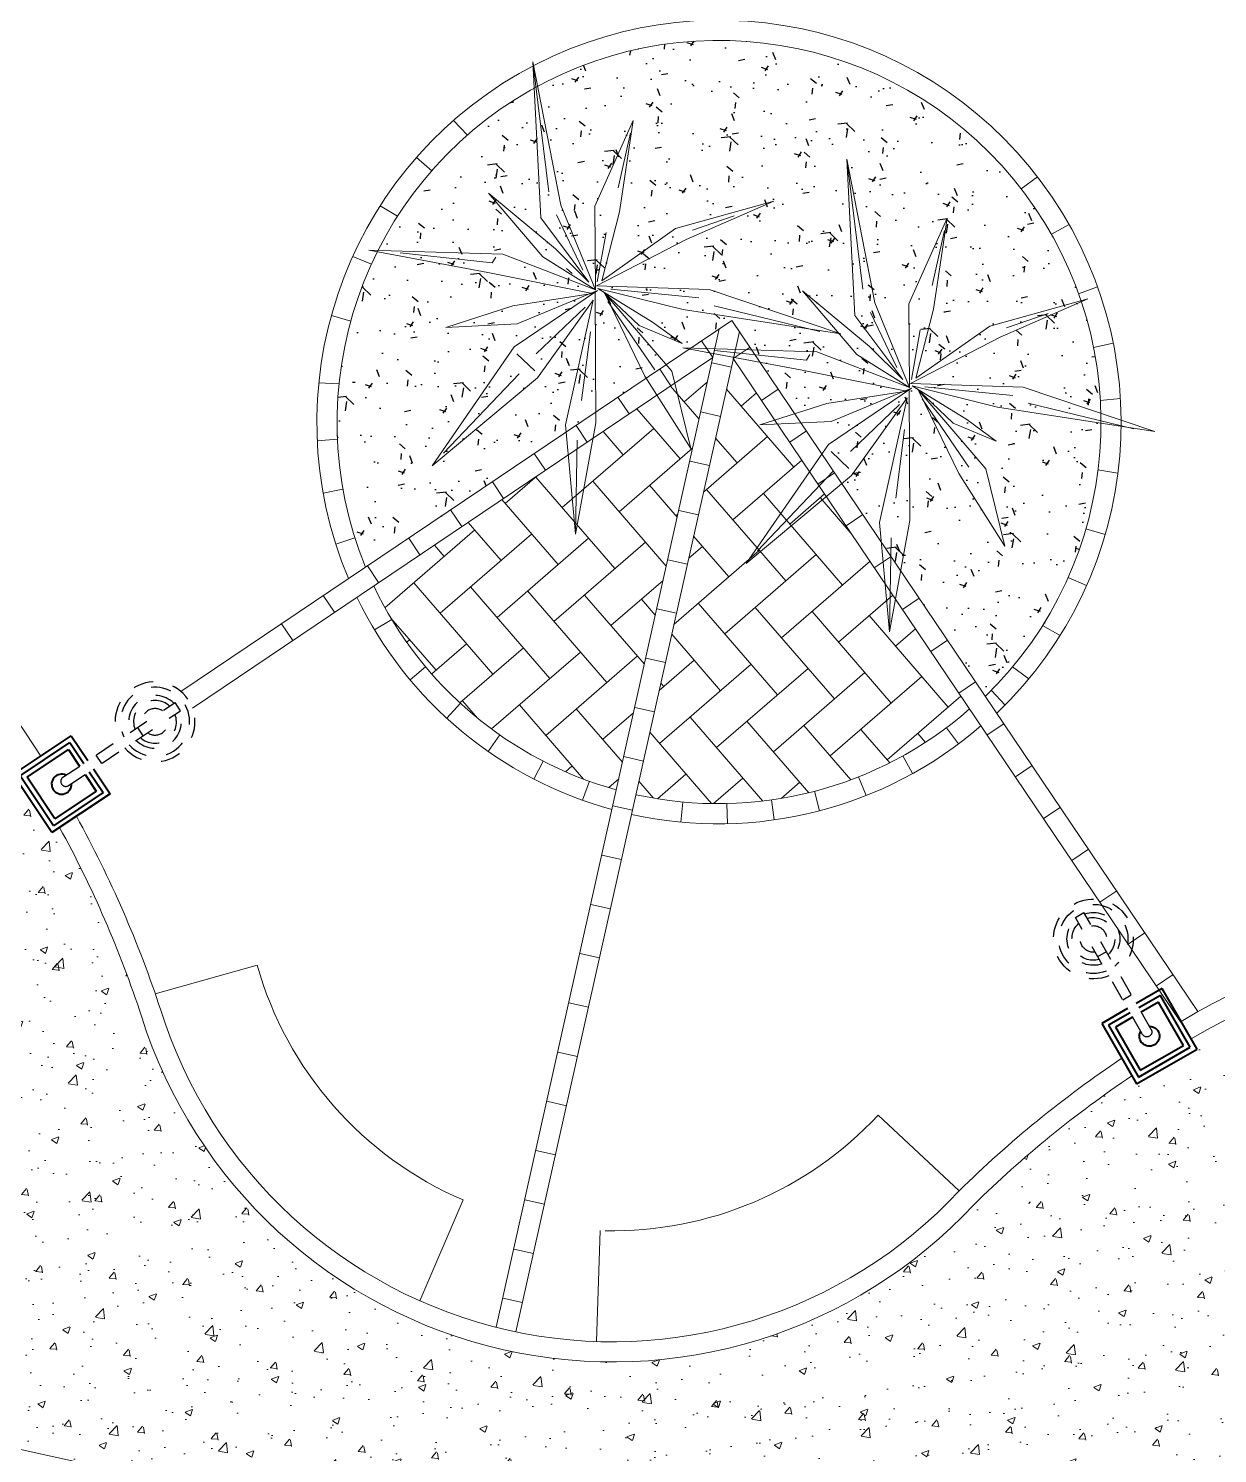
# Model space of a CAD drawing. Header units: metres. Extents: x 12093 to 20303, y 514 to 1412.
# Drawn here: x 19795.98 to 19801.87, y 683.78 to 690.84 of the extents above; entities that cross this region are included whole.
import ezdxf

# ---------------------------------------------------------------- set-up
doc = ezdxf.new("R2010")
doc.units = ezdxf.units.M
doc.linetypes.add('DASHED2', pattern=[9.525, 6.35, -3.175])
doc.layers.get('0').update_dxf_attribs({"lineweight": 13})
for name, color, linetype, lineweight in [('0-JARDI', 72, 'Continuous', 13), ('AMBI-GRASS', 104, 'Continuous', 20), ('grass', 64, 'Continuous', 13), ('JARDINERA', 132, 'Continuous', 40), ('Layer2', 43, 'Continuous', 20), ('MANZANAS-ORIGINALES', 147, 'Continuous', 9), ('SARDINEL', 52, 'Continuous', 20), ('TEX', 81, 'Continuous', 13), ('text.-piso', 35, 'Continuous', 5)]:
    doc.layers.add(name, color=color, linetype=linetype, lineweight=lineweight)
for name, color, linetype in [('LINEA1', 1, 'Continuous'), ('Proyecciones', 52, 'DASHED2'), ('textura', 61, 'Continuous')]:
    doc.layers.add(name, color=color, linetype=linetype)
pattern_1 = [(50, (19136.99335, 73.14804), (0.36436934, -0.03187817), [0.0381, -0.4191]), (355, (19136.99335, 73.14804), (-0.07048565, 0.38211329), [0.03048, -0.33528]), (100.451, (19137.0237, 73.1454), (0.293885, 0.35023338), [0.03238, -0.35618]), (46.1842, (19136.99335, 73.24964), (0.54215808, -0.08408466), [0.05715, -0.62865]), (96.6356, (19137.03853, 73.24264), (0.47480847, 0.4948511), [0.04857, -0.53427]), (351.184, (19136.99335, 73.24964), (0.4748092, 0.49485024), [0.04572, -0.50292]), (21, (19137.04415, 73.22424), (0.30322976, -0.20453104), [0.0381, -0.4191]), (326, (19137.04415, 73.22424), (0.12360406, 0.36837593), [0.03048, -0.33528]), (71.4514, (19137.06942, 73.2072), (0.42683298, 0.16384572), [0.03238, -0.35618]), (37.5, (19136.99335, 73.14804), (0.006177207, 0.169110078), [0, -0.331216, 0, -0.34036, 0, -0.33655]), (7.5, (19136.99335, 73.14804), (0.133639325, 0.20036115), [0, -0.194056, 0, -0.323596, 0, -0.12827]), (327.5, (19136.88007, 73.14804), (0.27118119, -0.011457488), [0, -0.127, 0, -0.39624, 0, -0.52578]), (317.5, (19136.82927, 73.14804), (0.29625836, 0.05085298), [0, -0.1651, 0, -0.263144, 0, -0.37338])]

# ---------------------------------------------------------------- blocks, each defined once
blk = doc.blocks.new('Arbust11')
for p, q in [((0.0378, 0.4871), (-0.0937, 0.9403)), ((0.0408, 0.4825), (0.0377, 0.9348)), ((0.0408, 0.5449), (0.1405, 0.941)), ((-0.1618, 0.888), (0.0377, 0.4856)), ((0.0439, 0.4856), (0.3088, 0.8724)), ((0.0595, 0.5199), (0.1997, 0.8474)), ((0.0377, 0.4856), (-0.274, 0.8225)), ((-0.0621, 0.5573), (-0.3332, 0.7944)), ((0.0439, 0.4794), (0.3805, 0.7788)), ((-0.3488, 0.7476), (0.0408, 0.4856)), ((0.0283, 0.4856), (-0.3738, 0.7039)), ((0.047, 0.4794), (0.4366, 0.6759)), ((0.0314, 0.4856), (-0.4049, 0.6104)), ((-0.433, 0.5262), (0.0439, 0.4825)), ((0.0439, 0.4825), (-0.4267, 0.4669)), ((-0.0527, 0.4794), (-0.4267, 0.3952)), ((0.0408, 0.4762), (-0.3893, 0.2673)), ((0.0408, 0.4731), (-0.274, 0.1581)), ((0.047, 0.4856), (0.499, 0.4263)), ((0.0501, 0.4794), (0.2901, 0.0832)), ((0.0501, 0.4731), (0.4304, 0.2454)), ((0.0533, 0.4887), (0.474, 0.5137)), ((0.0564, 0.4762), (0.3649, 0.1425)), ((0.072, 0.4762), (0.4647, 0.3484)), ((0.0408, 0.47), (-0.3364, 0.2174)), ((0.0377, 0.4669), (-0.2117, 0.0988)), ((0.0501, 0.4544), (-0.1088, 0.0209)), ((0.0501, 0.4638), (-0.0215, 0.0146)), ((0.0533, 0.47), (0.1935, 0.0177)), ((0.0533, 0.4451), (0.0907, 0.0271))]:
    blk.add_line(p, q)
blk = doc.blocks.new('fghgg')
at = {"layer": 'JARDINERA'}
for p, q in [((19983.6623, 670.5354), (19983.6623, 670.8816)), ((19983.6623, 670.8816), (19983.8107, 670.8816)), ((19983.8601, 670.8816), (19984.0085, 670.8816)), ((19984.0085, 670.8816), (19984.0085, 670.5354)), ((19983.687, 670.5601), (19983.687, 670.8569)), ((19983.687, 670.8569), (19983.8107, 670.8569)), ((19983.7117, 670.5848), (19983.7117, 670.8321)), ((19983.7117, 670.8321), (19983.8107, 670.8321)), ((19983.8601, 670.8569), (19983.9838, 670.8569)), ((19983.8601, 670.8321), (19983.9591, 670.8321)), ((19983.9591, 670.8321), (19983.9591, 670.5848)), ((19983.9838, 670.8569), (19983.9838, 670.5601)), ((19984.0085, 670.5354), (19983.6623, 670.5354)), ((19983.9838, 670.5601), (19983.687, 670.5601)), ((19983.9591, 670.5848), (19983.7117, 670.5848))]:
    blk.add_line(p, q, dxfattribs=at)
blk.add_arc((19983.8354, 670.7085), 0.0495, 120, 60, dxfattribs=at)
at = {"layer": 'Proyecciones', "ltscale": 0.005}
for p, q in [((19983.8601, 671.401), (19983.8107, 671.401)), ((19983.8107, 670.7332), (19983.8107, 671.401)), ((19983.8601, 670.7332), (19983.8601, 671.401)), ((19983.8601, 671.1784), (19983.8107, 671.1784)), ((19983.8601, 670.9311), (19983.8107, 670.9311))]:
    blk.add_line(p, q, dxfattribs=at)
for centre, radius, start, end in [((19983.8354, 671.265), 0.1979, 277.18076, 262.81924), ((19983.8354, 671.265), 0.1714, 278.29892, 261.70108), ((19983.8354, 671.265), 0.1309, 100.89339, 259.10661), ((19983.8354, 671.265), 0.1061, 103.47486, 256.52514), ((19983.8354, 671.265), 0.1309, 280.89339, 79.10661), ((19983.8354, 671.265), 0.1061, 283.47486, 76.52514), ((19983.8354, 671.265), 0.0657, 112.12793, 247.87207), ((19983.8354, 671.265), 0.0657, 292.12793, 67.87207), ((19983.8354, 670.7332), 0.0247, 180, 0)]:
    blk.add_arc(centre, radius, start, end, dxfattribs=at)
at = {"layer": 'SARDINEL'}
blk.add_line((19983.7117, 670.5848), (19983.7117, 670.5848), dxfattribs=at)
blk = doc.blocks.new('hchchgh')
at = {"layer": 'JARDINERA'}
for p, q in [((19986.9963, 669.8019), (19986.9963, 670.1481)), ((19986.9963, 670.1481), (19987.1447, 670.1481)), ((19987.0211, 669.8266), (19987.0211, 670.1234)), ((19987.0211, 670.1234), (19987.1447, 670.1234)), ((19987.0458, 669.8513), (19987.0458, 670.0987)), ((19987.0458, 670.0987), (19987.1447, 670.0987)), ((19987.1942, 670.1481), (19987.3426, 670.1481)), ((19987.1942, 670.1234), (19987.3179, 670.1234)), ((19987.1942, 670.0987), (19987.2931, 670.0987)), ((19987.2931, 670.0987), (19987.2931, 669.8513)), ((19987.3179, 670.1234), (19987.3179, 669.8266)), ((19987.3426, 670.1481), (19987.3426, 669.8019)), ((19987.3179, 669.8266), (19987.0211, 669.8266)), ((19987.2931, 669.8513), (19987.0458, 669.8513)), ((19987.3426, 669.8019), (19986.9963, 669.8019))]:
    blk.add_line(p, q, dxfattribs=at)
blk.add_arc((19987.1695, 669.975), 0.0495, 120, 60, dxfattribs=at)
at = {"layer": 'Proyecciones', "ltscale": 0.005}
for p, q in [((19987.1942, 670.6675), (19987.1447, 670.6675)), ((19987.1447, 669.9997), (19987.1447, 670.6675)), ((19987.1942, 669.9997), (19987.1942, 670.6675)), ((19987.1942, 670.4449), (19987.1447, 670.4449)), ((19987.1942, 670.1976), (19987.1447, 670.1976))]:
    blk.add_line(p, q, dxfattribs=at)
for centre, radius, start, end in [((19987.1695, 670.5315), 0.1979, 277.18076, 262.81924), ((19987.1695, 670.5315), 0.1714, 278.29892, 261.70108), ((19987.1695, 670.5315), 0.1309, 100.89339, 259.10661), ((19987.1695, 670.5315), 0.1309, 280.89339, 79.10661), ((19987.1695, 670.5315), 0.1061, 103.47486, 256.52514), ((19987.1695, 670.5315), 0.0657, 112.12793, 247.87207), ((19987.1695, 670.5315), 0.1061, 283.47486, 76.52514), ((19987.1695, 670.5315), 0.0657, 292.12793, 67.87207), ((19987.1695, 669.9997), 0.0247, 180, 0)]:
    blk.add_arc(centre, radius, start, end, dxfattribs=at)
at = {"layer": 'SARDINEL'}
blk.add_line((19987.0458, 669.8513), (19987.0458, 669.8513), dxfattribs=at)
blk = doc.blocks.new('0Q62D')
at = {"color": 0, "linetype": 'ByBlock'}
for p, q in [((-0.05, 1.11), (0.07, 0.48)), ((-0.03, 0.53), (-0.05, 1.11)), ((-0.03, 0.96), (0.02, 0.52)), ((-0.33, 0.67), (-0.16, 0.38)), ((-0.24, 0.34), (-0.33, 0.67)), ((-0.99, 0.59), (-0.35, 0.33)), ((-0.47, 0.19), (-0.99, 0.59)), ((-0.47, 0.28), (-0.92, 0.55)), ((0.1, 0.29), (0.34, 0.61)), ((0.34, 0.61), (0.15, 0.24)), ((-0.02, 0.02), (-0.03, 0.53)), ((0.07, 0.48), (0, 0.01)), ((0.02, 0.52), (0.05, 0.51)), ((0.28, 0.34), (1, 0.54)), ((1, 0.54), (0.36, 0.26)), ((1, 0.54), (0.41, 0.33)), ((-0.16, 0.38), (-0.02, 0.02)), ((-0.44, 0.21), (-0.38, 0.31)), ((-0.35, 0.33), (0, 0)), ((0, 0), (-0.24, 0.34)), ((0, 0.01), (0.1, 0.29)), ((0.03, 0.05), (0.28, 0.34)), ((-0.09, 0.04), (-0.36, 0.22)), ((0.36, 0.26), (0, 0.01)), ((0.15, 0.24), (0.03, 0.05)), ((0.08, 0.09), (0.31, 0.27)), ((-0.05, 0.01), (-0.47, 0.19)), ((0, 0.01), (0.39, 0.1)), ((0.39, 0.1), (0.83, 0.01)), ((-1.16, -0.15), (-0.66, 0.01)), ((-0.66, 0.01), (-0.05, 0.01)), ((-0.01, 0.01), (-0.62, -0.13)), ((0.01, 0), (-0.09, -0.29)), ((0, -0.42), (0.01, 0)), ((0.02, 0.01), (0.12, -0.52)), ((0.33, -0.36), (0.02, 0.01)), ((0.04, 0.01), (0.28, 0.02)), ((0.83, 0.01), (0.39, -0.02)), ((0.77, 0.01), (0.5, 0.01)), ((-1.16, -0.15), (-0.72, -0.06)), ((-0.2, -0.01), (-0.53, -0.04)), ((-0.35, -0.31), (-0.01, -0.04)), ((-0.04, -0.06), (-0.31, -0.35)), ((0, -0.03), (-0.3, -0.43)), ((-0.12, -0.23), (0, -0.03)), ((0.02, -0.06), (0.07, -0.48)), ((0.05, -0.01), (0.37, -0.3)), ((0.39, -0.02), (0.05, -0.01)), ((-0.62, -0.13), (-1.16, -0.15)), ((-0.16, -0.45), (-0.12, -0.23)), ((-0.64, -0.6), (-0.35, -0.31)), ((-0.09, -0.29), (-0.16, -0.45)), ((0.37, -0.3), (0.6, -0.73)), ((0.6, -0.73), (0.33, -0.36)), ((0.49, -0.56), (0.38, -0.38)), ((-0.3, -0.43), (-0.64, -0.6)), ((0.05, -1.18), (0, -0.42)), ((0.12, -0.52), (0.05, -1.18)), ((0.04, -1.08), (0.05, -0.56))]:
    blk.add_line(p, q, dxfattribs=at)
blk = doc.blocks.new('Arbust21')
at = {"layer": '0-JARDI'}
blk.add_blockref('0Q62D', (-0.0237, -0.008), dxfattribs=at)

msp = doc.modelspace()

# ---------------------------------------------------------------- hatches: boundary and pattern name
at = {"layer": 'grass'}
h = msp.add_hatch(dxfattribs=at)
h.set_pattern_fill('AR-CONC', color=256, scale=0.002, style=0)
h.set_pattern_definition(pattern_1)
h.paths.add_polyline_path([(19796.1326, 686.8767), (19796.0948, 686.8515), (19795.9026, 687.1395), (19795.9559, 687.175, 0.005595), (19795.8891, 687.2775), (19795.7251, 686.1514), (19796.5277, 685.9748, 0.045148)])
h = msp.add_hatch(dxfattribs=at)
h.set_pattern_fill('AR-CONC', color=256, scale=0.002, style=0)
h.set_pattern_definition(pattern_1)
h.paths.add_polyline_path([(19802.9114, 685.7089), (19802.823, 685.7287), (19802.8982, 686.0666), (19803.0104, 686.0417), (19803.0144, 686.0551), (19802.5427, 686.2098, 0.041145), (19801.7424, 685.8298), (19801.7716, 685.779), (19801.4716, 685.6062), (19801.4484, 685.6464, 0.043889), (19800.7124, 685.0541), (19802.5936, 684.6402)])
h = msp.add_hatch(dxfattribs=at)
h.set_pattern_fill('AR-CONC', color=256, scale=0.002, style=0)
h.set_pattern_definition(pattern_1)
h.paths.add_polyline_path([(19796.5385, 685.9422, 0.001571), (19796.5277, 685.9748), (19795.7251, 686.1514), (19795.3992, 683.9134), (19798.5472, 683.2207), (19798.6411, 684.2396, -0.301402)])
h = msp.add_hatch(dxfattribs=at)
h.set_pattern_fill('AR-CONC', color=256, scale=0.002, style=0)
h.set_pattern_definition(pattern_1)
h.paths.add_polyline_path([(19802.5936, 684.6402), (19800.7124, 685.0541, 0.003013), (19800.6658, 685.0088, -0.233215), (19798.6411, 684.2396), (19798.5472, 683.2207), (19801.9489, 682.4723)])
at = {"layer": 'text.-piso', "ltscale": 5}
h = msp.add_hatch(dxfattribs=at)
h.set_pattern_fill('AR-HBONE', color=256, scale=0.05, angle=445.87623, style=0)
h.set_pattern_definition([(130.8762252, (18642.3633, -5507.98423), (-0.282110441, 0.020339594), [0.6, -0.2]), (220.8762252, (18642.2324, -5507.833), (-0.282110441, 0.020339594), [0.6, -0.2])])
h.paths.add_polyline_path([(19797.6901, 688.0739, 0.217529), (19798.8925, 687.0637), (19799.371, 689.2053)])
h.paths.add_polyline_path([(19799.4724, 689.2005), (19798.9896, 687.0395, 0.238763), (19800.6439, 687.4642)])
at = {"layer": 'textura', "ltscale": 5}
h = msp.add_hatch(dxfattribs=at)
h.set_pattern_fill('AR-CONC', color=256, scale=0.002, angle=450, style=0)
h.set_pattern_definition([(140, (0, 0), (0.031878171, 0.364369338), [0.0381, -0.4191]), (85, (0, 0), (-0.382113286, -0.070485652), [0.03048, -0.33528]), (190.451, (0.00266, 0.03036), (-0.3502333756, 0.2938850033), [0.03238, -0.35618]), (136.1842, (-0.1016, 0), (0.084084656, 0.542158082), [0.05715, -0.62865]), (186.6356, (-0.0946, 0.0452), (-0.494851112, 0.474808469), [0.04857, -0.53427]), (81.184, (-0.1016, 0), (-0.494850236, 0.474809212), [0.04572, -0.50292]), (111, (-0.0762, 0.0508), (0.204531037, 0.3032297597), [0.0381, -0.4191]), (56, (-0.0762, 0.0508), (-0.368375932, 0.123604057), [0.03048, -0.33528]), (161.4514, (-0.05916, 0.07607), (-0.1638457154, 0.4268329815), [0.03238, -0.35618]), (127.5, (0, 0), (-0.16911007775, 0.0061772065), [0, -0.331216, 0, -0.34036, 0, -0.33655]), (97.5, (0, 0), (-0.2003611496, 0.133639325), [0, -0.194056, 0, -0.323596, 0, -0.12827]), (57.5, (0, -0.11328), (0.011457488, 0.2711811903), [0, -0.127, 0, -0.39624, 0, -0.52578]), (47.5, (0, -0.16408), (-0.050852982, 0.2962583628), [0, -0.1651, 0, -0.263144, 0, -0.37338])])
h.paths.add_polyline_path([(19797.6492, 688.1669), (19799.4655, 689.3895), (19800.7222, 687.5269, 1.881097)])

# ---------------------------------------------------------------- linework, layer by layer
at = {"layer": 'Layer2'}
for p, q in [((19797.1119, 686.1952), (19796.6069, 686.0527)), ((19800.5926, 685.0769), (19800.19, 685.4516)), ((19797.9181, 684.5318), (19798.1327, 685.0315)), ((19798.794, 684.3299), (19798.8127, 684.8796))]:
    msp.add_line(p, q, dxfattribs=at)
for centre, radius, start, end in [((19791.3461, 684.2423), 5.5635, 32.48738, 77.25513), ((19791.3461, 684.2423), 5.5635, 18.11541, 28.91591), ((19791.3461, 684.2423), 5.4636, 18.12766, 28.82785), ((19804.4479, 681.1655), 5.4921, 60.91134, 120.11509), ((19804.4479, 681.1655), 5.3921, 61.17317, 120.11509), ((19798.8423, 686.6835), 1.798, 195.75884, 246.75702), ((19798.8738, 686.6765), 2.448, 197.45514, 317.05725), ((19798.8738, 686.6765), 2.348, 197.45514, 317.05725), ((19804.448, 681.1655), 5.4921, 123.72867, 134.5871), ((19804.4479, 681.1655), 5.3921, 123.79729, 134.53986), ((19798.8738, 686.6765), 1.798, 268.8571, 317.05725)]:
    msp.add_arc(centre, radius, start, end, dxfattribs=at)
at = {"layer": 'MANZANAS-ORIGINALES'}
msp.add_line((19803.5345, 682.1234), (19712.657, 702.1187), dxfattribs=at)
at = {"layer": 'text.-piso', "ltscale": 5}
for p, q in [((19798.154, 690.3078), (19798.0853, 690.3806)), ((19797.9774, 690.1312), (19797.902, 690.1969)), ((19800.9801, 690.101), (19800.8996, 690.0417)), ((19797.8082, 689.9063), (19797.722, 689.9571)), ((19801.1366, 689.8651), (19801.0492, 689.8165)), ((19797.6782, 689.6677), (19797.5863, 689.7071)), ((19801.2781, 689.5562), (19801.1843, 689.5215)), ((19799.4655, 689.3895), (19796.7341, 687.551)), ((19797.5763, 689.3865), (19797.4803, 689.4145)), ((19799.4655, 689.3895), (19801.776, 685.9651)), ((19798.2974, 684.4003), (19799.4027, 689.3472)), ((19798.3949, 684.3779), (19799.5024, 689.3348)), ((19799.371, 689.2053), (19799.3152, 689.2883)), ((19799.4724, 689.2005), (19799.5553, 689.2565)), ((19801.3558, 689.2768), (19801.2583, 689.2546)), ((19799.371, 689.2053), (19796.7913, 687.4689)), ((19799.3654, 689.18), (19799.4629, 689.1582)), ((19799.4724, 689.2005), (19801.6895, 685.9144)), ((19799.1636, 689.0657), (19799.1078, 689.1487)), ((19797.5181, 689.076), (19797.4179, 689.0795)), ((19799.6122, 688.9933), (19799.6951, 689.0492)), ((19798.9562, 688.9261), (19798.9004, 689.0091)), ((19801.3914, 689.0028), (19801.2918, 688.9929)), ((19799.3108, 688.936), (19799.4084, 688.9142)), ((19799.3974, 688.8853), (19799.3974, 688.8853)), ((19799.3974, 688.8853), (19799.3974, 688.8853)), ((19798.7488, 688.7866), (19798.693, 688.8695)), ((19799.7521, 688.786), (19799.835, 688.842)), ((19797.4104, 688.7923), (19797.5101, 688.801)), ((19798.5415, 688.647), (19798.4856, 688.7299)), ((19799.2563, 688.692), (19799.3539, 688.6702)), ((19799.8919, 688.5788), (19799.9748, 688.6347)), ((19801.3791, 688.6326), (19801.2803, 688.6487)), ((19797.4391, 688.5343), (19797.5372, 688.5539)), ((19798.3341, 688.5074), (19798.2782, 688.5903)), ((19798.1267, 688.3678), (19798.0708, 688.4507)), ((19799.2018, 688.448), (19799.2994, 688.4262)), ((19800.0317, 688.3716), (19800.1146, 688.4275)), ((19797.5015, 688.2812), (19797.5968, 688.3115)), ((19797.9193, 688.2282), (19797.8634, 688.3111)), ((19801.3161, 688.3285), (19801.2203, 688.3573)), ((19797.7143, 688.0902), (19797.6585, 688.1732)), ((19799.1473, 688.204), (19799.2449, 688.1822)), ((19800.1715, 688.1643), (19800.2544, 688.2202)), ((19801.2241, 688.0762), (19801.1322, 688.1157)), ((19797.4959, 687.9432), (19797.4401, 688.0261)), ((19799.0928, 687.96), (19799.1904, 687.9382)), ((19800.3114, 687.9571), (19800.3943, 688.013)), ((19797.2885, 687.8036), (19797.2327, 687.8865)), ((19797.7793, 687.9081), (19797.6937, 687.8564)), ((19801.0924, 687.8279), (19801.0058, 687.8779)), ((19800.4512, 687.7498), (19800.5341, 687.8058)), ((19799.0383, 687.7161), (19799.1359, 687.6943)), ((19797.9467, 687.6734), (19797.87, 687.6093)), ((19800.8573, 687.6729), (19800.9379, 687.6134)), ((19800.591, 687.5426), (19800.6739, 687.5985)), ((19800.8206, 687.4837), (19800.7519, 687.5564)), ((19798.1198, 687.4922), (19798.0522, 687.4185)), ((19798.9838, 687.4721), (19799.0814, 687.4503)), ((19798.3152, 687.3354), (19798.258, 687.2534)), ((19800.5884, 687.2907), (19800.5286, 687.3708)), ((19800.7308, 687.3354), (19800.8137, 687.3913)), ((19798.5297, 687.2059), (19798.4838, 687.1171)), ((19798.9292, 687.2281), (19799.0268, 687.2063)), ((19800.3126, 687.2313), (19800.361, 687.1438)), ((19800.8707, 687.1281), (19800.9536, 687.184)), ((19800.0935, 687.1278), (19800.1303, 687.0349)), ((19798.7595, 687.1059), (19798.7257, 687.0118)), ((19799.8752, 687.0564), (19799.9004, 686.9596)), ((19798.8747, 686.9841), (19798.9723, 686.9623)), ((19799.2216, 687.0032), (19799.2123, 686.9036)), ((19799.441, 686.9955), (19799.4433, 686.8955)), ((19799.6618, 687.0136), (19799.6758, 686.9146)), ((19801.0105, 686.9209), (19801.0934, 686.9768)), ((19801.1503, 686.7136), (19801.2332, 686.7696)), ((19798.8202, 686.7401), (19798.9178, 686.7183)), ((19801.2901, 686.5064), (19801.373, 686.5623)), ((19798.7657, 686.4961), (19798.8633, 686.4743)), ((19801.43, 686.2991), (19801.5129, 686.3551)), ((19798.7112, 686.2522), (19798.8088, 686.2303)), ((19801.5698, 686.0919), (19801.6527, 686.1478)), ((19798.6567, 686.0082), (19798.7543, 685.9864)), ((19798.6022, 685.7642), (19798.6998, 685.7424)), ((19798.5477, 685.5202), (19798.6452, 685.4984)), ((19798.4931, 685.2762), (19798.5907, 685.2544)), ((19798.4386, 685.0322), (19798.5362, 685.0104)), ((19798.3841, 684.7882), (19798.4817, 684.7664)), ((19798.3296, 684.5443), (19798.4272, 684.5225))]:
    msp.add_line(p, q, dxfattribs=at)
for centre, radius, start, end in [((19799.4016, 688.8837), 1.9934, 313.70859, 202.83965), ((19799.4016, 688.8837), 1.8934, 314.22634, 202.24505), ((19799.3974, 688.8853), 1.8903, 205.41889, 254.50818), ((19799.3974, 688.8853), 1.9903, 205.85022, 254.65386), ((19799.3974, 688.8853), 1.8903, 257.54049, 311.25536), ((19799.3974, 688.8853), 1.9903, 257.5337, 310.88938)]:
    msp.add_arc(centre, radius, start, end, dxfattribs=at)
at = {"layer": 'textura'}
msp.add_arc((19799.4016, 688.8837), 1.5153, 205.9428, 205.96258, dxfattribs=at)

# ---------------------------------------------------------------- block references
at = {"layer": 'AMBI-GRASS', "ltscale": 0.05, "xscale": 1.499999999998325, "yscale": 1.499999999998325, "zscale": 1.499999999998325, "rotation": 49.16166176348414}
for p in [(19803.0393, 691.0647), (19796.2499, 682.6611), (19797.4938, 682.4001)]:
    msp.add_blockref('Arbust11', p, dxfattribs=at)
at = {"layer": 'LINEA1', "xscale": 1.036682615631029, "yscale": 1.036682615631029, "zscale": 1.036682615631029, "rotation": 77.44387887381478}
for p in [(19798.7967, 689.5639), (19800.3536, 689.0803)]:
    msp.add_blockref('Arbust21', p, dxfattribs=at)
at = {"layer": 'TEX', "lineweight": 20, "rotation": 303.7233510774473}
msp.add_blockref('hchchgh', (8142.3602, 16939.0196), dxfattribs=at)
at = {"layer": 'TEX', "lineweight": 20, "xscale": -1, "rotation": 29.94287601795233}
msp.add_blockref('fghgg', (37452.7726, 10079.3161), dxfattribs=at)

doc.saveas('drawing.dxf')
